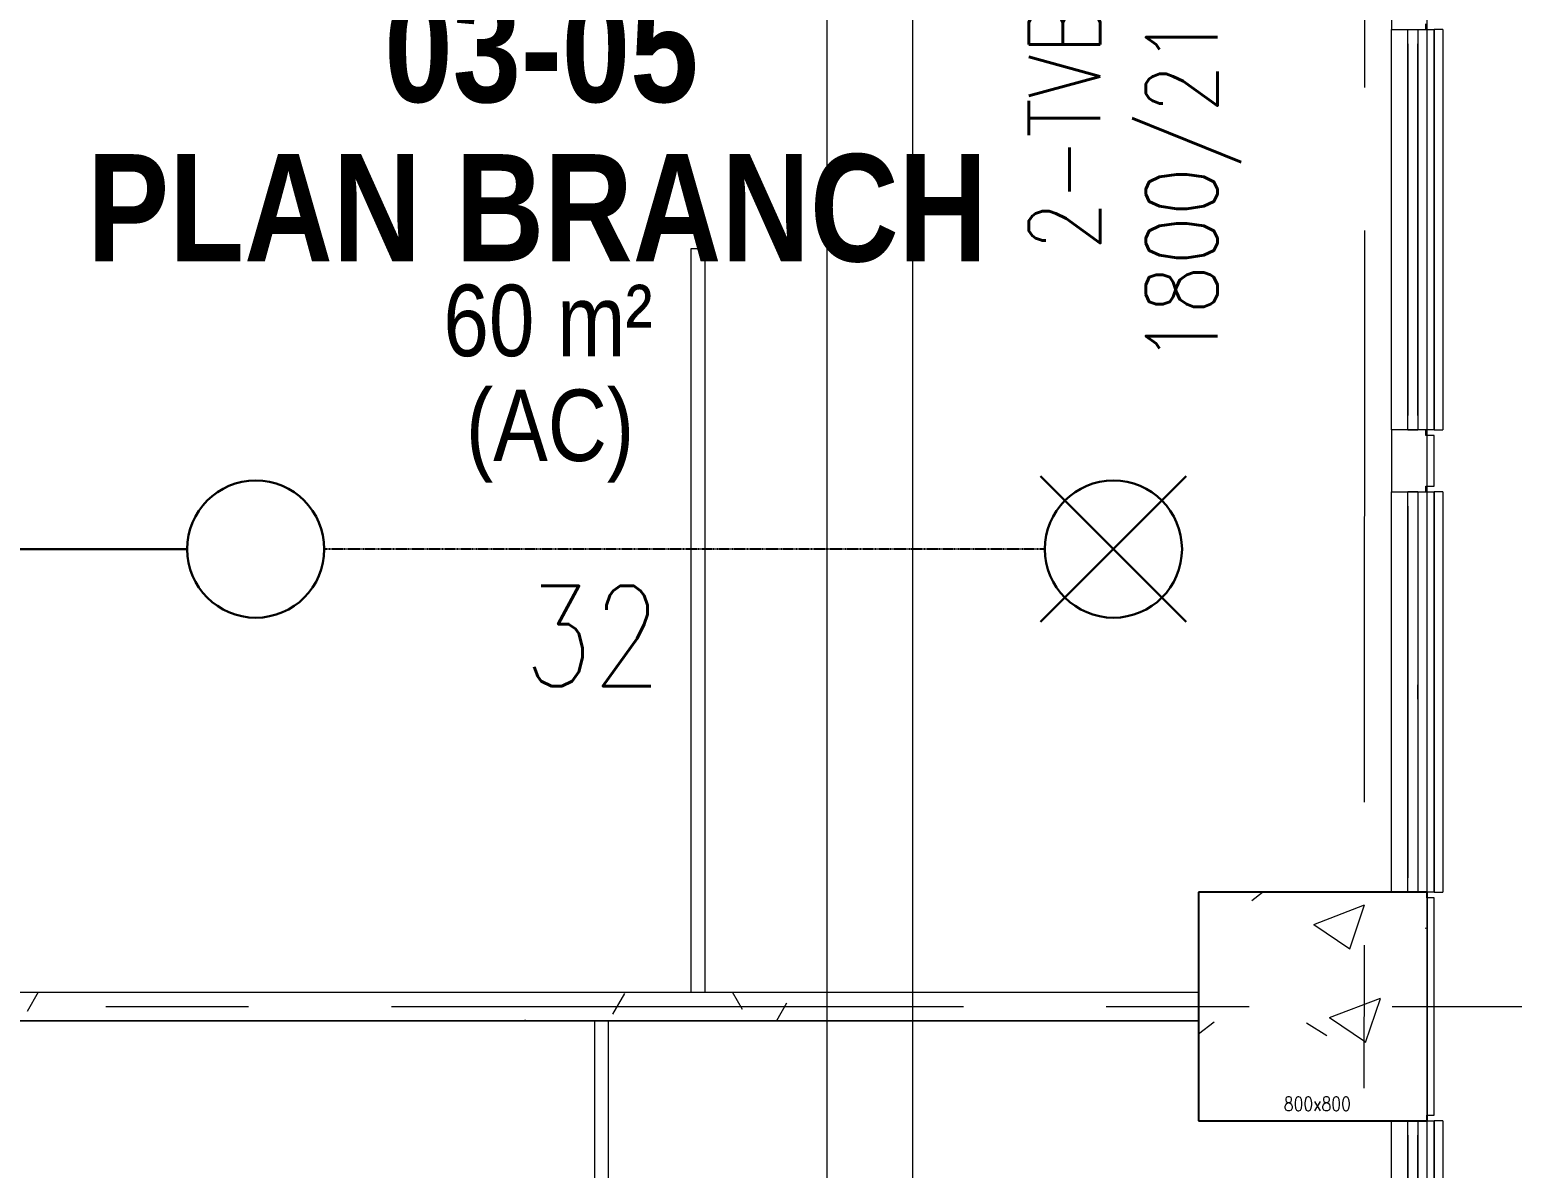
# Model space of a CAD drawing. Header units: millimetres. Extents: x -47219 to 440296, y -79832 to 7189.
# Drawn here: x 16594 to 21780, y -32591 to -28608 of the extents above; entities that cross this region are included whole.
import ezdxf

# ---------------------------------------------------------------- set-up
doc = ezdxf.new("R2010")
doc.units = ezdxf.units.MM
doc.linetypes.add('BLK_2 - 3RD STOREY  LOWER ROOF PLAN-archi clean_25 SEPT 2024$0$IDA - Grid Line', pattern=[3500, 2000, -500, 500, -500])
doc.linetypes.add('HIDDEN2', pattern=[4.7625, 3.175, -1.5875])
for name, color, linetype, lineweight in [('BLK_2 - 3RD STOREY  LOWER ROOF PLAN-archi clean_25 SEPT 2024$0$1599_DB_A_BLK2_HQ_R21-3RD STOREY 230517$0$A-_GENM----_M', 8, 'Continuous', 9), ('BLK_2 - 3RD STOREY  LOWER ROOF PLAN-archi clean_25 SEPT 2024$0$1599_DB_A_BLK2_HQ_R21-3RD STOREY 230517$0$A-_WALL----_H-1', 8, 'Continuous', 9), ('BLK_2 - 3RD STOREY  LOWER ROOF PLAN-archi clean_25 SEPT 2024$0$1599_DB_A_BLK2_HQ_R21-3RD STOREY 230517$0$A-_WIND----_E', 8, 'Continuous', 9), ('BLK_2 - 3RD STOREY  LOWER ROOF PLAN-archi clean_25 SEPT 2024$0$1599_DB_A_BLK2_HQ_R21-3RD STOREY 230517$0$S-_COLN----_E', 8, 'Continuous', 9), ('BLK_2 - 3RD STOREY  LOWER ROOF PLAN-archi clean_25 SEPT 2024$0$A-_FLOR----_E', 8, 'Continuous', 9), ('BLK_2 - 3RD STOREY  LOWER ROOF PLAN-archi clean_25 SEPT 2024$0$A-_GENM----_M', 8, 'Continuous', 9), ('BLK_2 - 3RD STOREY  LOWER ROOF PLAN-archi clean_25 SEPT 2024$0$A-_WALL----_E', 8, 'Continuous', 9), ('BLK_2 - 3RD STOREY  LOWER ROOF PLAN-archi clean_25 SEPT 2024$0$A-_WALL----_E-1', 8, 'Continuous', 18), ('BLK_2 - 3RD STOREY  LOWER ROOF PLAN-archi clean_25 SEPT 2024$0$A-_WIND----_E', 8, 'Continuous', 9), ('BLK_2 - 3RD STOREY  LOWER ROOF PLAN-archi clean_25 SEPT 2024$0$S-_ANOTGRID_E-1', 8, 'BLK_2 - 3RD STOREY  LOWER ROOF PLAN-archi clean_25 SEPT 2024$0$IDA - Grid Line', 9), ('BLK_2 - 3RD STOREY  LOWER ROOF PLAN-archi clean_25 SEPT 2024$0$S-_COLN----_E', 8, 'Continuous', 9), ('BLK_2 - 3RD STOREY  LOWER ROOF PLAN-archi clean_25 SEPT 2024$0$S-_COLN----_E-1', 8, 'Continuous', 9), ('BLK_2 - 3RD STOREY  LOWER ROOF PLAN-archi clean_25 SEPT 2024$0$S-_COLN----_E-2', 8, 'Continuous', 25), ('M-_SPRKPIEX_E-', 1, 'Continuous', 30), ('NW_BEAM AND COLUMN', 134, 'Continuous', 5), ('S-_LINE----_N-', 140, 'Continuous', 18), ('S-TEXT', 140, 'Continuous', 18)]:
    doc.layers.add(name, color=color, linetype=linetype, lineweight=lineweight)
for name, color, linetype in [('M-_FIRESPRK_T-', 7, 'Continuous'), ('M-_SPRKBEAM_E-', 12, 'HIDDEN2'), ('ROOMNAME', 7, 'Continuous')]:
    doc.layers.add(name, color=color, linetype=linetype)
doc.styles.add('BLK_2 - 3RD STOREY  LOWER ROOF PLAN_12 JUNE 2024$0$Arial Narrow_2', font='ARIALN.TTF', dxfattribs={"height": 375})
doc.styles.add('BLK_2 - 3RD STOREY  LOWER ROOF PLAN_12 JUNE 2024$0$Arial Narrow_B_1', font='ARIALNB.TTF', dxfattribs={"height": 500})
doc.styles.add('RomanS_3', font='romans__.ttf', dxfattribs={"width": 0.8, "height": 50})
doc.styles.add('RomanS_5', font='romans__.ttf', dxfattribs={"width": 0.8, "height": 250})
doc.styles.add('Simplex', font='SIMPLEX.shx', dxfattribs={"width": 0.8, "height": 2.5})

# ---------------------------------------------------------------- blocks, each defined once
blk = doc.blocks.new('3rd Structure')
at = {"layer": 'NW_BEAM AND COLUMN', "color": 8}
for p, q in [((-8750, -28550), (-8750, -50650)), ((-6950, -50650), (-6950, -28550)), ((-6950, -50650), (-6950, -28550)), ((-9050, -30950), (-9050, -50650)), ((-7750, -35600), (-6950, -35600)), ((-7750, -36400), (-7750, -35600)), ((-6950, -35600), (-6950, -36400)), ((-6950, -36400), (-7750, -36400))]:
    blk.add_line(p, q, dxfattribs=at)
at = {"layer": 'NW_BEAM AND COLUMN', "color": 8, "linetype": 'Continuous'}
blk.add_line((-6950, -50650), (-6950, -28550), dxfattribs=at)
at = {"layer": 'S-TEXT', "color": 8, "insert": (-8343.5, -32639.6), "char_height": 250, "width": 2959.115, "attachment_point": 2, "rotation": 90, "line_spacing_factor": 0.983083, "style": 'RomanS_5'}
blk.add_mtext('2-TVB4-3\\P1800/2100x850', dxfattribs=at)
at = {"layer": 'S-TEXT', "color": 8, "insert": (-7451.4, -36315.6), "char_height": 50, "width": 313.287, "attachment_point": 1, "line_spacing_factor": 0.983083, "style": 'RomanS_3'}
blk.add_mtext('800x800', dxfattribs=at)
blk = doc.blocks.new('fire0101')
at = {"color": 0, "linetype": 'Continuous'}
blk.add_circle((0, 0), 100, dxfattribs=at)
blk = doc.blocks.new('Under B spk')
for p, q in [((318.2, -318.2), (-318.2, 318.2)), ((318.2, 318.2), (-318.2, -318.2))]:
    blk.add_line(p, q)
blk.add_circle((0, 0), 300)
blk = doc.blocks.new('BLK_2 - 3RD STOREY  LOWER ROOF PLAN-archi clean_25 SEPT 2024$0$1599_DB_A_BLK2_HQ_R21-3RD STOREY 230517$0$Wall Motif - Type 1-2673879-LINKVIEW_BLK2_3RD STOREY')
at = {"layer": 'BLK_2 - 3RD STOREY  LOWER ROOF PLAN-archi clean_25 SEPT 2024$0$1599_DB_A_BLK2_HQ_R21-3RD STOREY 230517$0$A-_GENM----_M'}
for p, q in [((-575, 105), (825, 105)), ((-575, 105), (-575, 75)), ((825, 75), (825, 105)), ((825, 75), (-575, 75))]:
    blk.add_line(p, q, dxfattribs=at)
blk = doc.blocks.new('BLK_2 - 3RD STOREY  LOWER ROOF PLAN-archi clean_25 SEPT 2024$0$1599_DB_A_BLK2_HQ_R21-3RD STOREY 230517$0$IDA - Casement w Top Hung - 2 Panels - 1400L X 1500H - B2-AW02-3436902-LINKVIEW_BLK2_3RD STOREY')
at = {"layer": 'BLK_2 - 3RD STOREY  LOWER ROOF PLAN-archi clean_25 SEPT 2024$0$1599_DB_A_BLK2_HQ_R21-3RD STOREY 230517$0$A-_WIND----_E'}
for p, q in [((-700, 17.5), (700, 17.5)), ((-700, 17.5), (-700, -17.5)), ((700, 17.5), (700, -17.5)), ((700, -17.5), (-700, -17.5))]:
    blk.add_line(p, q, dxfattribs=at)
blk = doc.blocks.new('BLK_2 - 3RD STOREY  LOWER ROOF PLAN-archi clean_25 SEPT 2024$0$1599_DB_A_BLK2_HQ_R21-3RD STOREY 230517$0$IDA - Casement w Top Hung - 2 Panels - 1400L X 1500H - B2-AW02-3436901-LINKVIEW_BLK2_3RD STOREY')
at = {"layer": 'BLK_2 - 3RD STOREY  LOWER ROOF PLAN-archi clean_25 SEPT 2024$0$1599_DB_A_BLK2_HQ_R21-3RD STOREY 230517$0$A-_WIND----_E'}
for p, q in [((-700, 17.5), (700, 17.5)), ((-700, 17.5), (-700, -17.5)), ((700, 17.5), (700, -17.5)), ((700, -17.5), (-700, -17.5))]:
    blk.add_line(p, q, dxfattribs=at)
blk = doc.blocks.new('BLK_2 - 3RD STOREY  LOWER ROOF PLAN-archi clean_25 SEPT 2024$0$IDA - Casement w Top Hung - 2 Panels - 1400L X 1500H - B2-AW02-3436902-BLK 2 3RD STOREY PLAN')
at = {"layer": 'BLK_2 - 3RD STOREY  LOWER ROOF PLAN-archi clean_25 SEPT 2024$0$A-_WIND----_E'}
for p, q in [((-700, 17.5), (700, 17.5)), ((-700, 17.5), (-700, -17.5)), ((-615, 17.5), (-650, 17.5)), ((-650, 17.5), (-25, 17.5)), ((-650, 17.5), (650, 17.5)), ((650, 17.5), (-650, 17.5)), ((-35, 17.5), (-615, 17.5)), ((-615, 17.5), (-60, 17.5)), ((0, 17.5), (-35, 17.5)), ((-24.9, 17.5), (25, 17.5)), ((35, 17.5), (0, 17.5)), ((25, 17.5), (650, 17.5)), ((615, 17.5), (35, 17.5)), ((60, 17.5), (615, 17.5)), ((650, 17.5), (615, 17.5)), ((700, 17.5), (700, -17.5)), ((700, -17.5), (-700, -17.5)), ((-650, -17.5), (-615, -17.5)), ((-25, -17.5), (-650, -17.5)), ((650, -17.5), (-650, -17.5)), ((650, -17.5), (-650, -17.5)), ((-615, -17.5), (-35, -17.5)), ((-60, -17.5), (-615, -17.5)), ((-35, -17.5), (0, -17.5)), ((-24.9, -17.5), (25, -17.5)), ((0, -17.5), (35, -17.5)), ((650, -17.5), (25, -17.5)), ((35, -17.5), (615, -17.5)), ((615, -17.5), (60, -17.5)), ((615, -17.5), (650, -17.5))]:
    blk.add_line(p, q, dxfattribs=at)
blk = doc.blocks.new('BLK_2 - 3RD STOREY  LOWER ROOF PLAN-archi clean_25 SEPT 2024$0$Wall Motif - Type 1-2673879-BLK 2 3RD STOREY PLAN')
at = {"layer": 'BLK_2 - 3RD STOREY  LOWER ROOF PLAN-archi clean_25 SEPT 2024$0$A-_GENM----_M'}
for p, q in [((-575, 105), (825, 105)), ((-575, 105), (-575, 75)), ((-525, 105), (81.1, 105)), ((-481.1, 105), (125, 105)), ((-481.1, 105), (731.1, 105)), ((125, 105), (731.1, 105)), ((168.9, 105), (775, 105)), ((825, 75), (825, 105)), ((825, 75), (-575, 75)), ((81.1, 75), (-525, 75)), ((125, 75), (-481.1, 75)), ((731.1, 75), (-481.1, 75)), ((731.1, 75), (125, 75)), ((775, 75), (168.9, 75))]:
    blk.add_line(p, q, dxfattribs=at)
blk = doc.blocks.new('BLK_2 - 3RD STOREY  LOWER ROOF PLAN-archi clean_25 SEPT 2024$0$IDA - Casement w Top Hung - 2 Panels - 1400L X 1500H - B2-AW02-3436901-BLK 2 3RD STOREY PLAN')
at = {"layer": 'BLK_2 - 3RD STOREY  LOWER ROOF PLAN-archi clean_25 SEPT 2024$0$A-_WIND----_E'}
for p, q in [((-700, 17.5), (700, 17.5)), ((-700, 17.5), (-700, -17.5)), ((-650, 17.5), (-615, 17.5)), ((-650, 17.5), (-25, 17.5)), ((-650, 17.5), (650, 17.5)), ((-650, 17.5), (650, 17.5)), ((-615, 17.5), (-35, 17.5)), ((-615, 17.5), (-60, 17.5)), ((-35, 17.5), (0, 17.5)), ((25, 17.5), (-24.9, 17.5)), ((0, 17.5), (35, 17.5)), ((25, 17.5), (650, 17.5)), ((35, 17.5), (615, 17.5)), ((60, 17.5), (615, 17.5)), ((615, 17.5), (650, 17.5)), ((700, 17.5), (700, -17.5)), ((700, -17.5), (-700, -17.5)), ((-615, -17.5), (-650, -17.5)), ((-25, -17.5), (-650, -17.5)), ((650, -17.5), (-650, -17.5)), ((-650, -17.5), (650, -17.5)), ((-35, -17.5), (-615, -17.5)), ((-60, -17.5), (-615, -17.5)), ((0, -17.5), (-35, -17.5)), ((25, -17.5), (-24.9, -17.5)), ((35, -17.5), (0, -17.5)), ((650, -17.5), (25, -17.5)), ((615, -17.5), (35, -17.5)), ((615, -17.5), (60, -17.5)), ((650, -17.5), (615, -17.5))]:
    blk.add_line(p, q, dxfattribs=at)
blk = doc.blocks.new('BLK_2 - 3RD STOREY  LOWER ROOF PLAN-archi clean_25 SEPT 2024$0$sdfsdf')
at = {"layer": 'BLK_2 - 3RD STOREY  LOWER ROOF PLAN-archi clean_25 SEPT 2024$0$1599_DB_A_BLK2_HQ_R21-3RD STOREY 230517$0$S-_COLN----_E'}
h = blk.add_hatch(dxfattribs=at)
h.set_pattern_fill('FP_1', color=256, style=0, pattern_type=2)
h.set_pattern_definition([(50, (-131307.1, -42727.7), (1821.84, -159.39), [190.5, -2095.5]), (355, (-131307, -42727.7), (-352.43, 1910.57), [152.4, -1676.4]), (100.451, (-131155.3, -42741), (1469.43, 1751.17), [161.9, -1780.9]), (46.184, (-131307, -42219.7), (2710.79, -420.43), [285.75, -3143.25]), (96.636, (-131081.2, -42254.7), (2374.03, 2474.28), [242.85, -2671.35]), (351.184, (-131307, -42219.7), (2374.05, 2474.25), [228.6, -2514.6]), (21, (-131053.1, -42346.7), (1516.143, -1022.65), [190.5, -2095.5]), (326, (-131053, -42346.7), (618.02, 1841.88), [152.4, -1676.4]), (71.451, (-130926.7, -42432), (2134.17, 819.21), [161.9, -1780.9]), (37.5, (-131307.1, -42727.7), (30.886, 845.55), [83.82, -1572.26, 83.82, -1617.98, -1682.75]), (37.5, (-131307.1, -42727.7), (30.886, 845.55), [-3357.88, 83.82, -1598.93]), (7.5, (-131307.1, -42727.7), (668.197, 1001.806), [83.82, -886.46, 83.82, -1534.16, -641.35]), (7.5, (-131307.1, -42727.7), (668.197, 1001.806), [-2588.26, 83.82, -557.53]), (327.5, (-131873.5, -42727.7), (1355.909, -57.29), [83.82, -551.18, 83.82, -1897.38, -2628.9]), (327.5, (-131873.5, -42727.7), (1355.909, -57.29), [-2616.2, 83.82, -2545.08]), (317.5, (-132127.5, -42727.7), (1481.293, 254.266), [83.82, -741.68, 83.82, -1231.9, -1866.9]), (317.5, (-132127.5, -42727.7), (1481.293, 254.266), [-2141.22, 83.82, -1783.08])])
h.paths.add_polyline_path([(-109836.4, -75152.4), (-109836.4, -74352.4), (-110636.4, -74352.4), (-110636.4, -75152.4), (-109868.6, -75152.4)], flags=0)
h = blk.add_hatch(dxfattribs=at)
h.set_pattern_fill('FP_2', color=256, style=0, pattern_type=2)
h.set_pattern_definition([(0, (-131307.08, -35477.71), (1016, 254), [83.82, -678.18, 83.82, -678.18, -4064]), (0, (-131307.08, -35477.71), (1016, 254), [-1524, 83.82, -1440.18, 83.82, -678.18, -1778]), (0, (-131307.08, -35477.71), (1016, 254), [-3810, 83.82, -424.18, 83.82, -1186.18]), (120, (-130926.08, -35350.71), (-727.9705, 752.8818), [83.82, -678.18, 83.82, -678.18, -4064]), (120, (-130926.08, -35350.71), (-727.9705, 752.8818), [-1524, 83.82, -1440.18, 83.82, -678.18, -1778]), (120, (-130926.08, -35350.71), (-727.9705, 752.8818), [-3810, 83.82, -424.18, 83.82, -1186.18]), (240, (-130799.08, -34842.71), (-288.0295, -1006.8818), [83.82, -678.18, 83.82, -678.18, -4064]), (240, (-130799.08, -34842.71), (-288.0295, -1006.8818), [-1524, 83.82, -1440.18, 83.82, -678.18, -1778]), (240, (-130799.08, -34842.71), (-288.0295, -1006.8818), [-3810, 83.82, -424.18, 83.82, -1186.18])])
h.paths.add_polyline_path([(-124236.4, -74802.4), (-110636.4, -74802.4), (-110636.4, -74702.4), (-124236.4, -74702.4)], flags=0)
at = {"layer": 'BLK_2 - 3RD STOREY  LOWER ROOF PLAN-archi clean_25 SEPT 2024$0$S-_COLN----_E-1'}
h = blk.add_hatch(dxfattribs=at)
h.set_pattern_fill('FP_1', color=256, style=0, pattern_type=2)
h.set_pattern_definition([(50, (5e-10, 1e-10), (1821.841, -159.39), [190.5, -2095.5]), (355, (5e-10, 1e-10), (-352.428, 1910.567), [152.4, -1676.4]), (100.451, (151.8, -13.3), (1469.426, 1751.166), [161.9, -1780.9]), (46.184, (5e-10, 508), (2710.79, -420.428), [285.75, -3143.25]), (96.636, (226, 473), (2374.026, 2474.276), [242.85, -2671.35]), (351.184, (5e-10, 508), (2374.05, 2474.25), [228.6, -2514.6]), (21, (254, 381), (1516.143, -1022.652), [190.5, -2095.5]), (326, (254, 381), (618.02, 1841.88), [152.4, -1676.4]), (71.451, (380.3, 295.8), (2134.171, 819.212), [161.9, -1780.9]), (37.5, (5e-10, 1e-10), (30.886, 845.5504), [83.82, -1572.26, 83.82, -1617.98, -1682.75]), (37.5, (5e-10, 1e-10), (30.886, 845.5504), [-3357.88, 83.82, -1598.93]), (7.5, (5e-10, 1e-10), (668.1966, 1001.806), [83.82, -886.46, 83.82, -1534.16, -641.35]), (7.5, (5e-10, 1e-10), (668.1966, 1001.806), [-2588.26, 83.82, -557.53]), (327.5, (-566.4, 1e-10), (1355.9093, -57.2896), [83.82, -551.18, 83.82, -1897.38, -2628.9]), (327.5, (-566.4, 1e-10), (1355.9093, -57.2896), [-2616.2, 83.82, -2545.08]), (317.5, (-820.4, 1e-10), (1481.293, 254.266), [83.82, -741.68, 83.82, -1231.9, -1866.9]), (317.5, (-820.4, 1e-10), (1481.293, 254.266), [-2141.22, 83.82, -1783.08])])
h.paths.add_polyline_path([(-109903.6, -75152.4), (-109836.4, -75152.4), (-109836.4, -74352.4), (-110636.4, -74352.4), (-110636.4, -75152.4)])
at = {"layer": 'BLK_2 - 3RD STOREY  LOWER ROOF PLAN-archi clean_25 SEPT 2024$0$1599_DB_A_BLK2_HQ_R21-3RD STOREY 230517$0$S-_COLN----_E'}
for p, q in [((-109961.4, -72735.7), (-109961.4, -71335.7)), ((-109841.4, -71335.7), (-109811.4, -71335.7)), ((-109836.4, -71335.7), (-109836.4, -71315.7)), ((-109811.4, -71335.7), (-109811.4, -72735.7)), ((-109903.6, -72735.7), (-109961.4, -72735.7)), ((-109961.4, -72735.7), (-109961.4, -72952.4)), ((-109841.4, -72735.7), (-109868.6, -72735.7)), ((-109811.4, -72735.7), (-109841.4, -72735.7)), ((-109841.4, -72755.7), (-109841.4, -72735.7)), ((-109811.4, -72755.7), (-109841.4, -72755.7)), ((-109836.4, -72755.7), (-109836.4, -72735.7)), ((-109836.4, -72932.4), (-109836.4, -72755.7)), ((-109811.4, -72932.4), (-109811.4, -72755.7)), ((-109961.4, -74352.4), (-109961.4, -72952.4)), ((-109961.4, -72952.4), (-109903.6, -72952.4)), ((-109868.6, -72952.4), (-109841.4, -72952.4)), ((-109841.4, -72932.4), (-109811.4, -72932.4)), ((-109841.4, -72952.4), (-109841.4, -72932.4)), ((-109841.4, -72952.4), (-109811.4, -72952.4)), ((-109836.4, -72952.4), (-109836.4, -72932.4)), ((-109811.4, -72952.4), (-109811.4, -74352.4)), ((-109903.6, -74352.4), (-110636.4, -74352.4)), ((-110636.4, -74352.4), (-110636.4, -75152.4)), ((-109903.6, -74352.4), (-110636.4, -74352.4)), ((-109836.4, -74352.4), (-109868.6, -74352.4)), ((-109836.4, -74352.4), (-109868.6, -74352.4)), ((-109811.4, -74352.4), (-109836.4, -74352.4)), ((-109836.4, -74372.4), (-109836.4, -74352.4)), ((-109811.4, -74352.4), (-109836.4, -74352.4)), ((-109836.4, -74372.4), (-109836.4, -74352.4)), ((-109811.4, -74372.4), (-109836.4, -74372.4)), ((-109836.4, -74372.4), (-109836.4, -75132.4)), ((-109811.4, -74372.4), (-109836.4, -74372.4)), ((-109836.4, -75132.4), (-109836.4, -74372.4)), ((-109811.4, -75132.4), (-109811.4, -74372.4)), ((-124236.4, -74702.4), (-110636.4, -74702.4)), ((-124236.4, -74702.4), (-110636.4, -74702.4)), ((-109836.4, -75132.4), (-109811.4, -75132.4)), ((-109836.4, -75152.4), (-109836.4, -75132.4)), ((-110636.4, -75152.4), (-109903.6, -75152.4)), ((-109961.4, -76552.4), (-109961.4, -75152.4)), ((-109868.6, -75152.4), (-109836.4, -75152.4)), ((-109836.4, -75152.4), (-109811.4, -75152.4)), ((-109811.4, -75152.4), (-109811.4, -76552.4))]:
    blk.add_line(p, q, dxfattribs=at)
for points in [[(-112361.4, -74702.4), (-112361.4, -72102.4), (-112411.4, -72102.4), (-112411.4, -74702.4), (-112361.4, -74702.4), (-112361.4, -72102.4), (-112411.4, -72102.4), (-112411.4, -74702.4), (-112361.4, -74702.4), (-112361.4, -72102.4), (-112411.4, -72102.4), (-112411.4, -74702.4)], [(-114691.1, -77177.4), (-112699.3, -77177.4), (-112699.3, -74802.4), (-112749.3, -74802.4), (-112749.3, -77127.4), (-114691.1, -77127.4), (-114691.1, -77177.4), (-112699.3, -77177.4), (-112699.3, -74802.4), (-112749.3, -74802.4), (-112749.3, -77127.4), (-114691.1, -77127.4), (-114691.1, -77177.4), (-112699.3, -77177.4), (-112699.3, -74802.4), (-112749.3, -74802.4), (-112749.3, -77127.4), (-114691.1, -77127.4)]]:
    blk.add_lwpolyline(points, close=True, dxfattribs=at)
blk.add_lwpolyline([(-110636.4, -74802.4), (-124236.4, -74802.4), (-110636.4, -74802.4), (-124236.4, -74802.4), (-110636.4, -74802.4), (-124236.4, -74802.4)], dxfattribs=at)
at = {"layer": 'BLK_2 - 3RD STOREY  LOWER ROOF PLAN-archi clean_25 SEPT 2024$0$A-_FLOR----_E'}
for p, q in [((-109836.4, -71335.7), (-109836.4, -71119)), ((-109836.4, -72952.4), (-109836.4, -72735.7)), ((-109836.4, -75152.4), (-109836.4, -74352.4))]:
    blk.add_line(p, q, dxfattribs=at)
at = {"layer": 'BLK_2 - 3RD STOREY  LOWER ROOF PLAN-archi clean_25 SEPT 2024$0$A-_WALL----_E'}
for p, q in [((-109961.4, -72735.7), (-109961.4, -71335.7)), ((-109961.4, -71335.7), (-109841.4, -71335.7)), ((-109841.4, -71335.7), (-109811.4, -71335.7)), ((-109811.4, -71335.7), (-109811.4, -72735.7)), ((-109841.4, -72735.7), (-109961.4, -72735.7)), ((-109811.4, -72735.7), (-109841.4, -72735.7)), ((-109836.4, -72932.4), (-109836.4, -72755.7)), ((-109961.4, -74352.4), (-109961.4, -72952.4)), ((-109961.4, -72952.4), (-109841.4, -72952.4)), ((-109841.4, -72952.4), (-109811.4, -72952.4)), ((-109811.4, -72952.4), (-109811.4, -74352.4)), ((-109811.4, -74352.4), (-109961.4, -74352.4)), ((-109811.4, -74352.4), (-109961.4, -74352.4)), ((-109836.4, -74372.4), (-109836.4, -75132.4)), ((-109961.4, -75152.4), (-109811.4, -75152.4)), ((-109961.4, -76552.4), (-109961.4, -75152.4)), ((-109811.4, -75152.4), (-109811.4, -76552.4))]:
    blk.add_line(p, q, dxfattribs=at)
at = {"layer": 'BLK_2 - 3RD STOREY  LOWER ROOF PLAN-archi clean_25 SEPT 2024$0$A-_WALL----_E-1'}
for p, q in [((-109961.4, -71119), (-109961.4, -71335.7)), ((-109961.4, -71335.7), (-109841.4, -71335.7)), ((-109841.4, -71335.7), (-109841.4, -71315.7)), ((-109961.4, -72735.7), (-109961.4, -72952.4)), ((-109841.4, -72735.7), (-109961.4, -72735.7)), ((-109841.4, -72755.7), (-109841.4, -72735.7)), ((-109811.4, -72755.7), (-109841.4, -72755.7)), ((-109811.4, -72932.4), (-109811.4, -72755.7)), ((-109961.4, -72952.4), (-109841.4, -72952.4)), ((-109841.4, -72952.4), (-109841.4, -72932.4)), ((-109841.4, -72932.4), (-109811.4, -72932.4)), ((-109811.4, -74372.4), (-109836.4, -74372.4)), ((-109811.4, -74372.4), (-109836.4, -74372.4)), ((-109811.4, -75132.4), (-109811.4, -74372.4)), ((-109836.4, -75132.4), (-109811.4, -75132.4))]:
    blk.add_line(p, q, dxfattribs=at)
at = {"layer": 'BLK_2 - 3RD STOREY  LOWER ROOF PLAN-archi clean_25 SEPT 2024$0$S-_COLN----_E'}
blk.add_line((-109836.4, -75132.4), (-109836.4, -74372.4), dxfattribs=at)
at = {"layer": 'BLK_2 - 3RD STOREY  LOWER ROOF PLAN-archi clean_25 SEPT 2024$0$S-_COLN----_E-2'}
for p, q in [((-109836.4, -74352.4), (-110636.4, -74352.4)), ((-109836.4, -74352.4), (-110636.4, -74352.4)), ((-110636.4, -74352.4), (-110636.4, -75152.4)), ((-109836.4, -74372.4), (-109836.4, -74352.4)), ((-109836.4, -74372.4), (-109836.4, -74352.4)), ((-109836.4, -75152.4), (-109836.4, -75132.4)), ((-110636.4, -75152.4), (-109836.4, -75152.4))]:
    blk.add_line(p, q, dxfattribs=at)
at = {"layer": 'BLK_2 - 3RD STOREY  LOWER ROOF PLAN-archi clean_25 SEPT 2024$0$1599_DB_A_BLK2_HQ_R21-3RD STOREY 230517$0$S-_COLN----_E'}
for name, p, rotation in [('BLK_2 - 3RD STOREY  LOWER ROOF PLAN-archi clean_25 SEPT 2024$0$1599_DB_A_BLK2_HQ_R21-3RD STOREY 230517$0$IDA - Casement w Top Hung - 2 Panels - 1400L X 1500H - B2-AW02-3436902-LINKVIEW_BLK2_3RD STOREY', (-109886.1, -72035.7), 90), ('BLK_2 - 3RD STOREY  LOWER ROOF PLAN-archi clean_25 SEPT 2024$0$1599_DB_A_BLK2_HQ_R21-3RD STOREY 230517$0$Wall Motif - Type 1-2673879-LINKVIEW_BLK2_3RD STOREY', (-109886.4, -71910.7), 270), ('BLK_2 - 3RD STOREY  LOWER ROOF PLAN-archi clean_25 SEPT 2024$0$1599_DB_A_BLK2_HQ_R21-3RD STOREY 230517$0$IDA - Casement w Top Hung - 2 Panels - 1400L X 1500H - B2-AW02-3436901-LINKVIEW_BLK2_3RD STOREY', (-109886.1, -73652.4), 270), ('BLK_2 - 3RD STOREY  LOWER ROOF PLAN-archi clean_25 SEPT 2024$0$1599_DB_A_BLK2_HQ_R21-3RD STOREY 230517$0$Wall Motif - Type 1-2673879-LINKVIEW_BLK2_3RD STOREY', (-109886.4, -73527.4), 270), ('BLK_2 - 3RD STOREY  LOWER ROOF PLAN-archi clean_25 SEPT 2024$0$1599_DB_A_BLK2_HQ_R21-3RD STOREY 230517$0$IDA - Casement w Top Hung - 2 Panels - 1400L X 1500H - B2-AW02-3436902-LINKVIEW_BLK2_3RD STOREY', (-109886.1, -75852.4), 90), ('BLK_2 - 3RD STOREY  LOWER ROOF PLAN-archi clean_25 SEPT 2024$0$1599_DB_A_BLK2_HQ_R21-3RD STOREY 230517$0$Wall Motif - Type 1-2673879-LINKVIEW_BLK2_3RD STOREY', (-109886.4, -75727.4), 270)]:
    blk.add_blockref(name, p, dxfattribs=dict(at, rotation=rotation))
at = {"layer": 'BLK_2 - 3RD STOREY  LOWER ROOF PLAN-archi clean_25 SEPT 2024$0$A-_GENM----_M', "rotation": 270}
for p in [(-109886.4, -71910.7), (-109886.4, -73527.4), (-109886.4, -75727.4)]:
    blk.add_blockref('BLK_2 - 3RD STOREY  LOWER ROOF PLAN-archi clean_25 SEPT 2024$0$Wall Motif - Type 1-2673879-BLK 2 3RD STOREY PLAN', p, dxfattribs=at)
at = {"layer": 'BLK_2 - 3RD STOREY  LOWER ROOF PLAN-archi clean_25 SEPT 2024$0$A-_WIND----_E'}
for name, p, rotation in [('BLK_2 - 3RD STOREY  LOWER ROOF PLAN-archi clean_25 SEPT 2024$0$IDA - Casement w Top Hung - 2 Panels - 1400L X 1500H - B2-AW02-3436902-BLK 2 3RD STOREY PLAN', (-109886.1, -72035.7), 90), ('BLK_2 - 3RD STOREY  LOWER ROOF PLAN-archi clean_25 SEPT 2024$0$IDA - Casement w Top Hung - 2 Panels - 1400L X 1500H - B2-AW02-3436901-BLK 2 3RD STOREY PLAN', (-109886.1, -73652.4), 270), ('BLK_2 - 3RD STOREY  LOWER ROOF PLAN-archi clean_25 SEPT 2024$0$IDA - Casement w Top Hung - 2 Panels - 1400L X 1500H - B2-AW02-3436902-BLK 2 3RD STOREY PLAN', (-109886.1, -75852.4), 90)]:
    blk.add_blockref(name, p, dxfattribs=dict(at, rotation=rotation))
blk = doc.blocks.new('BLK_2 - 3RD STOREY  LOWER ROOF PLAN-archi clean_25 SEPT 2024')
at = {"layer": 'BLK_2 - 3RD STOREY  LOWER ROOF PLAN-archi clean_25 SEPT 2024$0$1599_DB_A_BLK2_HQ_R21-3RD STOREY 230517$0$A-_WALL----_H-1'}
h = blk.add_hatch(dxfattribs=at)
h.set_pattern_fill('FP_2', color=256, style=0, pattern_type=2)
h.set_pattern_definition([(0, (-131307.08, -42727.71), (1016, 254), [83.82, -678.18, 83.82, -678.18, -4064]), (0, (-131307.08, -42727.71), (1016, 254), [-1524, 83.82, -1440.18, 83.82, -678.18, -1778]), (0, (-131307.08, -42727.71), (1016, 254), [-3810, 83.82, -424.18, 83.82, -1186.18]), (120, (-130926.08, -42600.71), (-727.9705, 752.8818), [83.82, -678.18, 83.82, -678.18, -4064]), (120, (-130926.08, -42600.71), (-727.9705, 752.8818), [-1524, 83.82, -1440.18, 83.82, -678.18, -1778]), (120, (-130926.08, -42600.71), (-727.9705, 752.8818), [-3810, 83.82, -424.18, 83.82, -1186.18]), (240, (-130799.08, -42092.71), (-288.0295, -1006.8818), [83.82, -678.18, 83.82, -678.18, -4064]), (240, (-130799.08, -42092.71), (-288.0295, -1006.8818), [-1524, 83.82, -1440.18, 83.82, -678.18, -1778]), (240, (-130799.08, -42092.71), (-288.0295, -1006.8818), [-3810, 83.82, -424.18, 83.82, -1186.18])])
h.paths.add_polyline_path([(-109961.4, -72952.4), (-109841.4, -72952.4), (-109841.4, -72932.4), (-109836.4, -72932.4), (-109836.4, -72755.7), (-109841.4, -72755.7), (-109841.4, -72735.7), (-109961.4, -72735.7)], flags=0)
at = {"layer": 'BLK_2 - 3RD STOREY  LOWER ROOF PLAN-archi clean_25 SEPT 2024$0$A-_WALL----_E'}
h = blk.add_hatch(dxfattribs=at)
h.set_pattern_fill('FP_2', color=256, style=0, pattern_type=2)
h.set_pattern_definition([(0, (0, 0), (1016, 254), [83.82, -678.18, 83.82, -678.18, -4064]), (0, (0, 0), (1016, 254), [-1524, 83.82, -1440.18, 83.82, -678.18, -1778]), (0, (0, 0), (1016, 254), [-3810, 83.82, -424.18, 83.82, -1186.18]), (120, (381, 127), (-727.97045, 752.8818), [83.82, -678.18, 83.82, -678.18, -4064]), (120, (381, 127), (-727.97045, 752.8818), [-1524, 83.82, -1440.18, 83.82, -678.18, -1778]), (120, (381, 127), (-727.97045, 752.8818), [-3810, 83.82, -424.18, 83.82, -1186.18]), (240, (508, 635), (-288.02955, -1006.8818), [83.82, -678.18, 83.82, -678.18, -4064]), (240, (508, 635), (-288.02955, -1006.8818), [-1524, 83.82, -1440.18, 83.82, -678.18, -1778]), (240, (508, 635), (-288.02955, -1006.8818), [-3810, 83.82, -424.18, 83.82, -1186.18])])
h.paths.add_polyline_path([(-109841.4, -87202.4), (-109841.4, -87182.4), (-109836.4, -87182.4), (-109836.4, -87005.7), (-109841.4, -87005.7), (-109841.4, -86985.7), (-109961.4, -86985.7), (-109961.4, -87202.4), (-109868.6, -87202.4)])
h.paths.add_polyline_path([(-109841.4, -85585.7), (-109841.4, -85565.7), (-109836.4, -85565.7), (-109836.4, -85389), (-109841.4, -85389), (-109841.4, -85369), (-109961.4, -85369), (-109961.4, -85585.7), (-109868.6, -85585.7)])
h.paths.add_polyline_path([(-109961.4, -83969), (-109841.4, -83969), (-109841.4, -83949), (-109836.4, -83949), (-109836.4, -83772.4), (-109841.4, -83772.4), (-109841.4, -83752.4), (-109961.4, -83752.4)])
h.paths.add_polyline_path([(-109903.6, -80152.4), (-109841.4, -80152.4), (-109841.4, -80132.4), (-109836.4, -80132.4), (-109836.4, -79905.7), (-109841.4, -79905.7), (-109841.4, -79885.7), (-109961.4, -79885.7), (-109961.4, -80152.4)])
h.paths.add_polyline_path([(-109841.4, -78485.7), (-109841.4, -78465.7), (-109836.4, -78465.7), (-109836.4, -78239), (-109841.4, -78239), (-109841.4, -78219), (-109961.4, -78219), (-109961.4, -78485.7), (-109868.6, -78485.7)])
h.paths.add_polyline_path([(-109961.4, -76819), (-109841.4, -76819), (-109841.4, -76799), (-109836.4, -76799), (-109836.4, -76572.4), (-109841.4, -76572.4), (-109841.4, -76552.4), (-109961.4, -76552.4)])
h.paths.add_polyline_path([(-109841.4, -72952.4), (-109841.4, -72932.4), (-109836.4, -72932.4), (-109836.4, -72755.7), (-109841.4, -72755.7), (-109841.4, -72735.7), (-109961.4, -72735.7), (-109961.4, -72952.4), (-109868.6, -72952.4)])
h.paths.add_polyline_path([(-109868.6, -71335.7), (-109841.4, -71335.7), (-109841.4, -71315.7), (-109836.4, -71315.7), (-109836.4, -71139), (-109841.4, -71139), (-109841.4, -71119), (-109961.4, -71119), (-109961.4, -71335.7), (-109898.6, -71335.7)])
h.paths.add_polyline_path([(-109961.4, -69719), (-109841.4, -69719), (-109841.4, -69699), (-109836.4, -69699), (-109836.4, -69522.4), (-109841.4, -69522.4), (-109841.4, -69502.4), (-109961.4, -69502.4)])
h = blk.add_hatch(dxfattribs=at)
h.set_pattern_fill('FP_1', color=256, style=0, pattern_type=2)
h.set_pattern_definition([(50, (-131307.1, -42727.7), (1821.84, -159.39), [190.5, -2095.5]), (355, (-131307, -42727.7), (-352.43, 1910.57), [152.4, -1676.4]), (100.451, (-131155.3, -42741), (1469.43, 1751.17), [161.9, -1780.9]), (46.184, (-131307, -42219.7), (2710.79, -420.43), [285.75, -3143.25]), (96.636, (-131081.2, -42254.7), (2374.03, 2474.28), [242.85, -2671.35]), (351.184, (-131307, -42219.7), (2374.05, 2474.25), [228.6, -2514.6]), (21, (-131053.1, -42346.7), (1516.143, -1022.65), [190.5, -2095.5]), (326, (-131053, -42346.7), (618.02, 1841.88), [152.4, -1676.4]), (71.451, (-130926.7, -42432), (2134.17, 819.21), [161.9, -1780.9]), (37.5, (-131307.1, -42727.7), (30.886, 845.55), [83.82, -1572.26, 83.82, -1617.98, -1682.75]), (37.5, (-131307.1, -42727.7), (30.886, 845.55), [-3357.88, 83.82, -1598.93]), (7.5, (-131307.1, -42727.7), (668.197, 1001.806), [83.82, -886.46, 83.82, -1534.16, -641.35]), (7.5, (-131307.1, -42727.7), (668.197, 1001.806), [-2588.26, 83.82, -557.53]), (327.5, (-131873.5, -42727.7), (1355.909, -57.29), [83.82, -551.18, 83.82, -1897.38, -2628.9]), (327.5, (-131873.5, -42727.7), (1355.909, -57.29), [-2616.2, 83.82, -2545.08]), (317.5, (-132127.5, -42727.7), (1481.293, 254.266), [83.82, -741.68, 83.82, -1231.9, -1866.9]), (317.5, (-132127.5, -42727.7), (1481.293, 254.266), [-2141.22, 83.82, -1783.08])])
h.paths.add_polyline_path([(-109836.4, -75152.4), (-109836.4, -74352.4), (-110636.4, -74352.4), (-110636.4, -75152.4), (-109868.6, -75152.4)], flags=0)
h = blk.add_hatch(dxfattribs=at)
h.set_pattern_fill('FP_1', color=256, style=0, pattern_type=2)
h.set_pattern_definition([(50, (0, 0), (1821.841, -159.39), [190.5, -2095.5]), (355, (0, 0), (-352.428, 1910.567), [152.4, -1676.4]), (100.451, (151.8, -13.3), (1469.426, 1751.166), [161.9, -1780.9]), (46.184, (0, 508), (2710.79, -420.428), [285.75, -3143.25]), (96.636, (226, 473), (2374.026, 2474.276), [242.85, -2671.35]), (351.184, (0, 508), (2374.05, 2474.25), [228.6, -2514.6]), (21, (254, 381), (1516.143, -1022.652), [190.5, -2095.5]), (326, (254, 381), (618.02, 1841.88), [152.4, -1676.4]), (71.451, (380.3, 295.8), (2134.171, 819.212), [161.9, -1780.9]), (37.5, (0, 0), (30.886, 845.5504), [83.82, -1572.26, 83.82, -1617.98, -1682.75]), (37.5, (0, 0), (30.886, 845.5504), [-3357.88, 83.82, -1598.93]), (7.5, (0, 0), (668.1966, 1001.806), [83.82, -886.46, 83.82, -1534.16, -641.35]), (7.5, (0, 0), (668.1966, 1001.806), [-2588.26, 83.82, -557.53]), (327.5, (-566.4, 0), (1355.9093, -57.2896), [83.82, -551.18, 83.82, -1897.38, -2628.9]), (327.5, (-566.4, 0), (1355.9093, -57.2896), [-2616.2, 83.82, -2545.08]), (317.5, (-820.4, 0), (1481.293, 254.266), [83.82, -741.68, 83.82, -1231.9, -1866.9]), (317.5, (-820.4, 0), (1481.293, 254.266), [-2141.22, 83.82, -1783.08])])
h.paths.add_polyline_path([(-109903.6, -75152.4), (-109836.4, -75152.4), (-109836.4, -74352.4), (-110636.4, -74352.4), (-110636.4, -75152.4)])
h = blk.add_hatch(dxfattribs=at)
h.set_pattern_fill('FP_1', color=256, style=0, pattern_type=2)
h.set_pattern_definition([(50, (5e-10, 3e-11), (1821.841, -159.39), [190.5, -2095.5]), (355, (5e-10, 3e-11), (-352.428, 1910.567), [152.4, -1676.4]), (100.451, (151.8, -13.3), (1469.426, 1751.166), [161.9, -1780.9]), (46.184, (5e-10, 508), (2710.79, -420.428), [285.75, -3143.25]), (96.636, (226, 473), (2374.026, 2474.276), [242.85, -2671.35]), (351.184, (5e-10, 508), (2374.05, 2474.25), [228.6, -2514.6]), (21, (254, 381), (1516.143, -1022.652), [190.5, -2095.5]), (326, (254, 381), (618.02, 1841.88), [152.4, -1676.4]), (71.451, (380.3, 295.8), (2134.171, 819.212), [161.9, -1780.9]), (37.5, (5e-10, 3e-11), (30.886, 845.5504), [83.82, -1572.26, 83.82, -1617.98, -1682.75]), (37.5, (5e-10, 3e-11), (30.886, 845.5504), [-3357.88, 83.82, -1598.93]), (7.5, (5e-10, 3e-11), (668.1966, 1001.806), [83.82, -886.46, 83.82, -1534.16, -641.35]), (7.5, (5e-10, 3e-11), (668.1966, 1001.806), [-2588.26, 83.82, -557.53]), (327.5, (-566.4, 3e-11), (1355.9093, -57.2896), [83.82, -551.18, 83.82, -1897.38, -2628.9]), (327.5, (-566.4, 3e-11), (1355.9093, -57.2896), [-2616.2, 83.82, -2545.08]), (317.5, (-820.4, 3e-11), (1481.293, 254.266), [83.82, -741.68, 83.82, -1231.9, -1866.9]), (317.5, (-820.4, 3e-11), (1481.293, 254.266), [-2141.22, 83.82, -1783.08])])
h.paths.add_polyline_path([(-109903.6, -75152.4), (-109836.4, -75152.4), (-109836.4, -74352.4), (-110636.4, -74352.4), (-110636.4, -75152.4)])
h = blk.add_hatch(dxfattribs=at)
h.set_pattern_fill('FP_1', color=256, style=0, pattern_type=2)
h.set_pattern_definition([(50, (-131307.1, -42727.7), (1821.84, -159.39), [190.5, -2095.5]), (355, (-131307, -42727.7), (-352.43, 1910.57), [152.4, -1676.4]), (100.451, (-131155.3, -42741), (1469.43, 1751.17), [161.9, -1780.9]), (46.184, (-131307, -42219.7), (2710.79, -420.43), [285.75, -3143.25]), (96.636, (-131081.2, -42254.7), (2374.03, 2474.28), [242.85, -2671.35]), (351.184, (-131307, -42219.7), (2374.05, 2474.25), [228.6, -2514.6]), (21, (-131053.1, -42346.7), (1516.143, -1022.65), [190.5, -2095.5]), (326, (-131053, -42346.7), (618.02, 1841.88), [152.4, -1676.4]), (71.451, (-130926.7, -42432), (2134.17, 819.21), [161.9, -1780.9]), (37.5, (-131307.1, -42727.7), (30.886, 845.55), [83.82, -1572.26, 83.82, -1617.98, -1682.75]), (37.5, (-131307.1, -42727.7), (30.886, 845.55), [-3357.88, 83.82, -1598.93]), (7.5, (-131307.1, -42727.7), (668.197, 1001.806), [83.82, -886.46, 83.82, -1534.16, -641.35]), (7.5, (-131307.1, -42727.7), (668.197, 1001.806), [-2588.26, 83.82, -557.53]), (327.5, (-131873.5, -42727.7), (1355.909, -57.29), [83.82, -551.18, 83.82, -1897.38, -2628.9]), (327.5, (-131873.5, -42727.7), (1355.909, -57.29), [-2616.2, 83.82, -2545.08]), (317.5, (-132127.5, -42727.7), (1481.293, 254.266), [83.82, -741.68, 83.82, -1231.9, -1866.9]), (317.5, (-132127.5, -42727.7), (1481.293, 254.266), [-2141.22, 83.82, -1783.08])])
h.paths.add_polyline_path([(-109836.4, -75152.4), (-109836.4, -74352.4), (-110636.4, -74352.4), (-110636.4, -75152.4), (-109868.6, -75152.4)], flags=0)
h = blk.add_hatch(dxfattribs=at)
h.set_pattern_fill('FP_2', color=256, style=0, pattern_type=2)
h.set_pattern_definition([(0, (-131307.08, -35477.71), (1016, 254), [83.82, -678.18, 83.82, -678.18, -4064]), (0, (-131307.08, -35477.71), (1016, 254), [-1524, 83.82, -1440.18, 83.82, -678.18, -1778]), (0, (-131307.08, -35477.71), (1016, 254), [-3810, 83.82, -424.18, 83.82, -1186.18]), (120, (-130926.08, -35350.71), (-727.9705, 752.8818), [83.82, -678.18, 83.82, -678.18, -4064]), (120, (-130926.08, -35350.71), (-727.9705, 752.8818), [-1524, 83.82, -1440.18, 83.82, -678.18, -1778]), (120, (-130926.08, -35350.71), (-727.9705, 752.8818), [-3810, 83.82, -424.18, 83.82, -1186.18]), (240, (-130799.08, -34842.71), (-288.0295, -1006.8818), [83.82, -678.18, 83.82, -678.18, -4064]), (240, (-130799.08, -34842.71), (-288.0295, -1006.8818), [-1524, 83.82, -1440.18, 83.82, -678.18, -1778]), (240, (-130799.08, -34842.71), (-288.0295, -1006.8818), [-3810, 83.82, -424.18, 83.82, -1186.18])])
h.paths.add_polyline_path([(-124236.4, -74802.4), (-110636.4, -74802.4), (-110636.4, -74702.4), (-124236.4, -74702.4)], flags=0)
for p, q in [((-110636.4, -74352.4), (-110636.4, -75152.4)), ((-110636.4, -74352.4), (-110636.4, -75152.4)), ((-110636.4, -74352.4), (-110636.4, -75152.4)), ((-110636.4, -74352.4), (-110636.4, -75152.4)), ((-109836.4, -75152.4), (-109836.4, -74352.4)), ((-109836.4, -75152.4), (-109836.4, -74352.4)), ((-109836.4, -74372.4), (-109836.4, -75132.4)), ((-109836.4, -75132.4), (-109836.4, -74372.4)), ((-109836.4, -75132.4), (-109836.4, -74372.4)), ((-109836.4, -74372.4), (-109836.4, -75132.4)), ((-109836.4, -75132.4), (-109836.4, -74372.4)), ((-109836.4, -74372.4), (-109836.4, -75132.4)), ((-109836.4, -74372.4), (-109836.4, -75132.4)), ((-109836.4, -75132.4), (-109836.4, -74372.4)), ((-109811.4, -75132.4), (-109811.4, -74372.4)), ((-109811.4, -75132.4), (-109811.4, -74372.4)), ((-109811.4, -75132.4), (-109811.4, -74372.4)), ((-109811.4, -75132.4), (-109811.4, -74372.4)), ((-109836.4, -75152.4), (-109836.4, -75132.4)), ((-109836.4, -75132.4), (-109811.4, -75132.4)), ((-109836.4, -75132.4), (-109811.4, -75132.4)), ((-109836.4, -75152.4), (-109836.4, -75132.4)), ((-110636.4, -75152.4), (-109836.4, -75152.4)), ((-110636.4, -75152.4), (-109903.6, -75152.4)), ((-109961.4, -75152.4), (-109811.4, -75152.4)), ((-109868.6, -75152.4), (-109836.4, -75152.4)), ((-109836.4, -75152.4), (-109811.4, -75152.4))]:
    blk.add_line(p, q, dxfattribs=at)
blk.add_lwpolyline([(-110636.4, -74802.4), (-124236.4, -74802.4)], dxfattribs=at)
at = {"layer": 'BLK_2 - 3RD STOREY  LOWER ROOF PLAN-archi clean_25 SEPT 2024$0$S-_ANOTGRID_E-1'}
for p, q in [((-110034.4, -37038.2), (-110086.4, -122559.3)), ((-141458.5, -74752.4), (-96554.5, -74752.4))]:
    blk.add_line(p, q, dxfattribs=at)
at = {"layer": 'BLK_2 - 3RD STOREY  LOWER ROOF PLAN-archi clean_25 SEPT 2024$0$A-_WALL----_E'}
blk.add_blockref('BLK_2 - 3RD STOREY  LOWER ROOF PLAN-archi clean_25 SEPT 2024$0$sdfsdf', (0, 0), dxfattribs=at)

msp = doc.modelspace()

# ---------------------------------------------------------------- linework, layer by layer
at = {"layer": 'M-_SPRKBEAM_E-'}
msp.add_line((20144.7, -30424.9), (17624.7, -30424.9), dxfattribs=at)
at = {"layer": 'M-_SPRKPIEX_E-'}
msp.add_line((17144.7, -30424.9), (14624.7, -30424.9), dxfattribs=at)

# ---------------------------------------------------------------- block references
msp.add_blockref('BLK_2 - 3RD STOREY  LOWER ROOF PLAN-archi clean_25 SEPT 2024', (131318.5, 42727.7), dxfattribs=at)
at = {"layer": 'M-_SPRKPIEX_E-', "xscale": 2.4, "yscale": 2.4, "zscale": 2.4, "rotation": 258.865011862231}
msp.add_blockref('fire0101', (17384.7, -30424.9), dxfattribs=at)
at = {"layer": 'M-_SPRKPIEX_E-', "xscale": 0.8, "yscale": 0.8, "zscale": 0.8}
msp.add_blockref('Under B spk', (20384.7, -30424.9), dxfattribs=at)
at = {"layer": 'S-_LINE----_N-'}
msp.add_blockref('3rd Structure', (28432.1, 3975.3), dxfattribs=at)

# ---------------------------------------------------------------- texts
at = {"layer": 'M-_FIRESPRK_T-', "style": 'Simplex', "width": 0.8}
msp.add_text('32', height=350, dxfattribs=at).set_placement((18323.2, -30903.9))
at = {"layer": 'ROOMNAME', "attachment_point": 1}
for s, insert, char_height, width, style in [('03-05', (17834.7, -28486.2), 375, 6874.47, 'BLK_2 - 3RD STOREY  LOWER ROOF PLAN_12 JUNE 2024$0$Arial Narrow_B_1'), ('PLAN BRANCH', (16795.3, -29043.5), 375, 6874.47, 'BLK_2 - 3RD STOREY  LOWER ROOF PLAN_12 JUNE 2024$0$Arial Narrow_B_1'), ('60 m²', (18041.1, -29500.1), 250, 1062.236, 'BLK_2 - 3RD STOREY  LOWER ROOF PLAN_12 JUNE 2024$0$Arial Narrow_2'), ('(AC)', (18120.1, -29866.8), 250, 1062.236, 'BLK_2 - 3RD STOREY  LOWER ROOF PLAN_12 JUNE 2024$0$Arial Narrow_2')]:
    msp.add_mtext(s, dxfattribs=dict(at, insert=insert, char_height=char_height, width=width, style=style))

doc.saveas('drawing.dxf')
